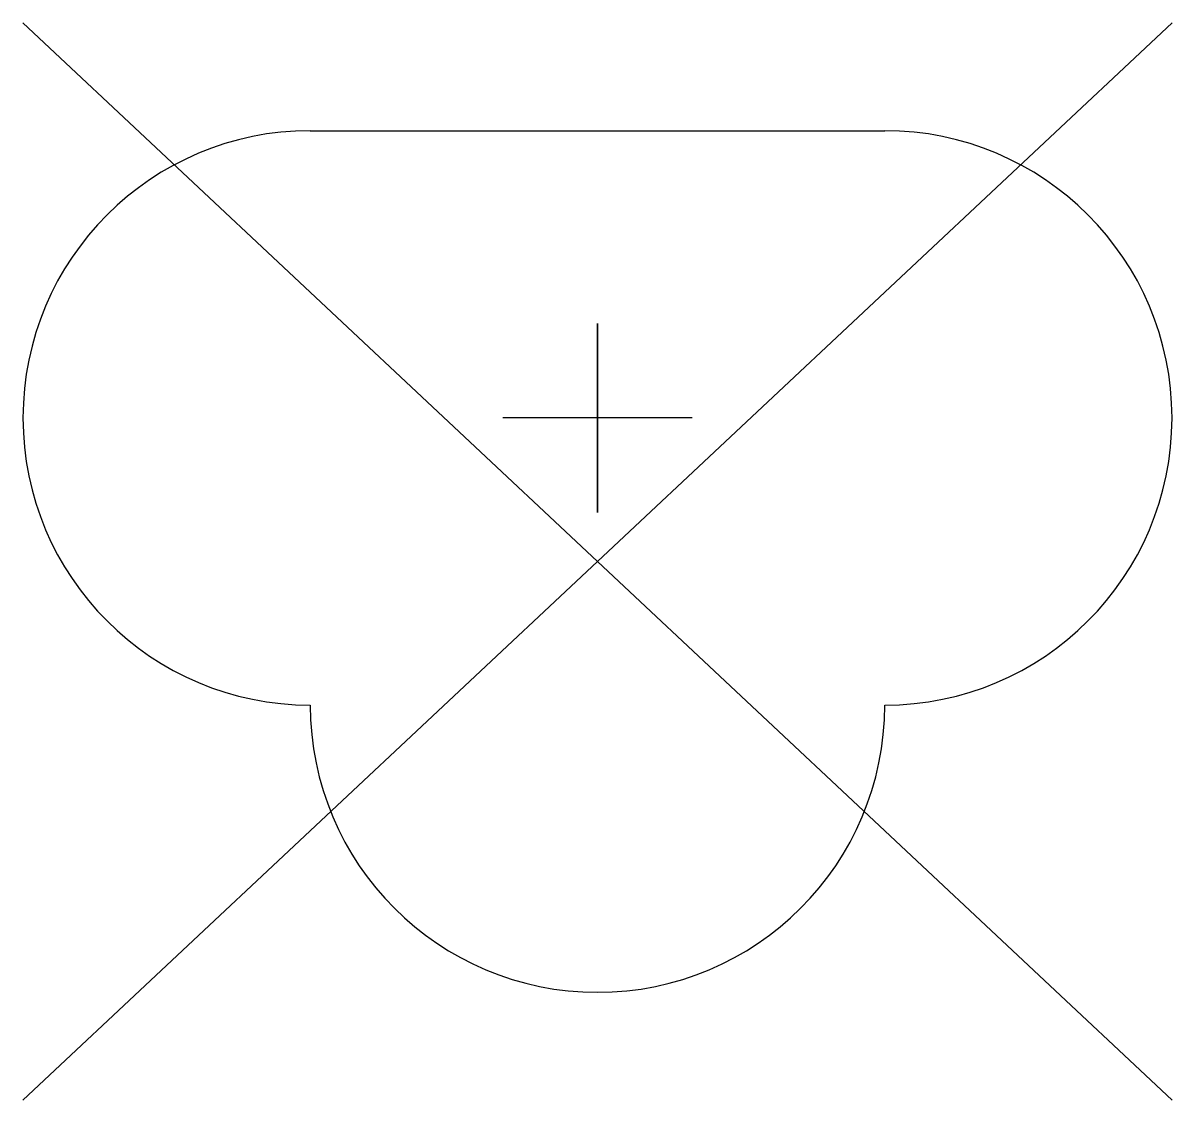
# Model space of a CAD drawing. Header units: metres. Extents: x -3 to 3, y -3.56 to 2.06.
import ezdxf

# ---------------------------------------------------------------- set-up
doc = ezdxf.new("R2010")
doc.units = ezdxf.units.M

msp = doc.modelspace()

# ---------------------------------------------------------------- linework, layer by layer
for p, q in [((3, 2.0625), (-3, -3.5625)), ((-3, 2.0625), (3, -3.5625)), ((-1.5, 1.5), (1.5, 1.5)), ((0, -0.4937), (0, 0.4937)), ((0, 0.4937), (0, -0.4937)), ((0.4937, 0), (-0.4937, 0)), ((0.4937, 0), (-0.4937, 0))]:
    msp.add_line(p, q)
for centre, start, end in [((1.5, 0), 270, 90), ((-1.5, 0), 90, 270), ((0, -1.5), 180, 360)]:
    msp.add_arc(centre, 1.5, start, end)

doc.saveas('drawing.dxf')
